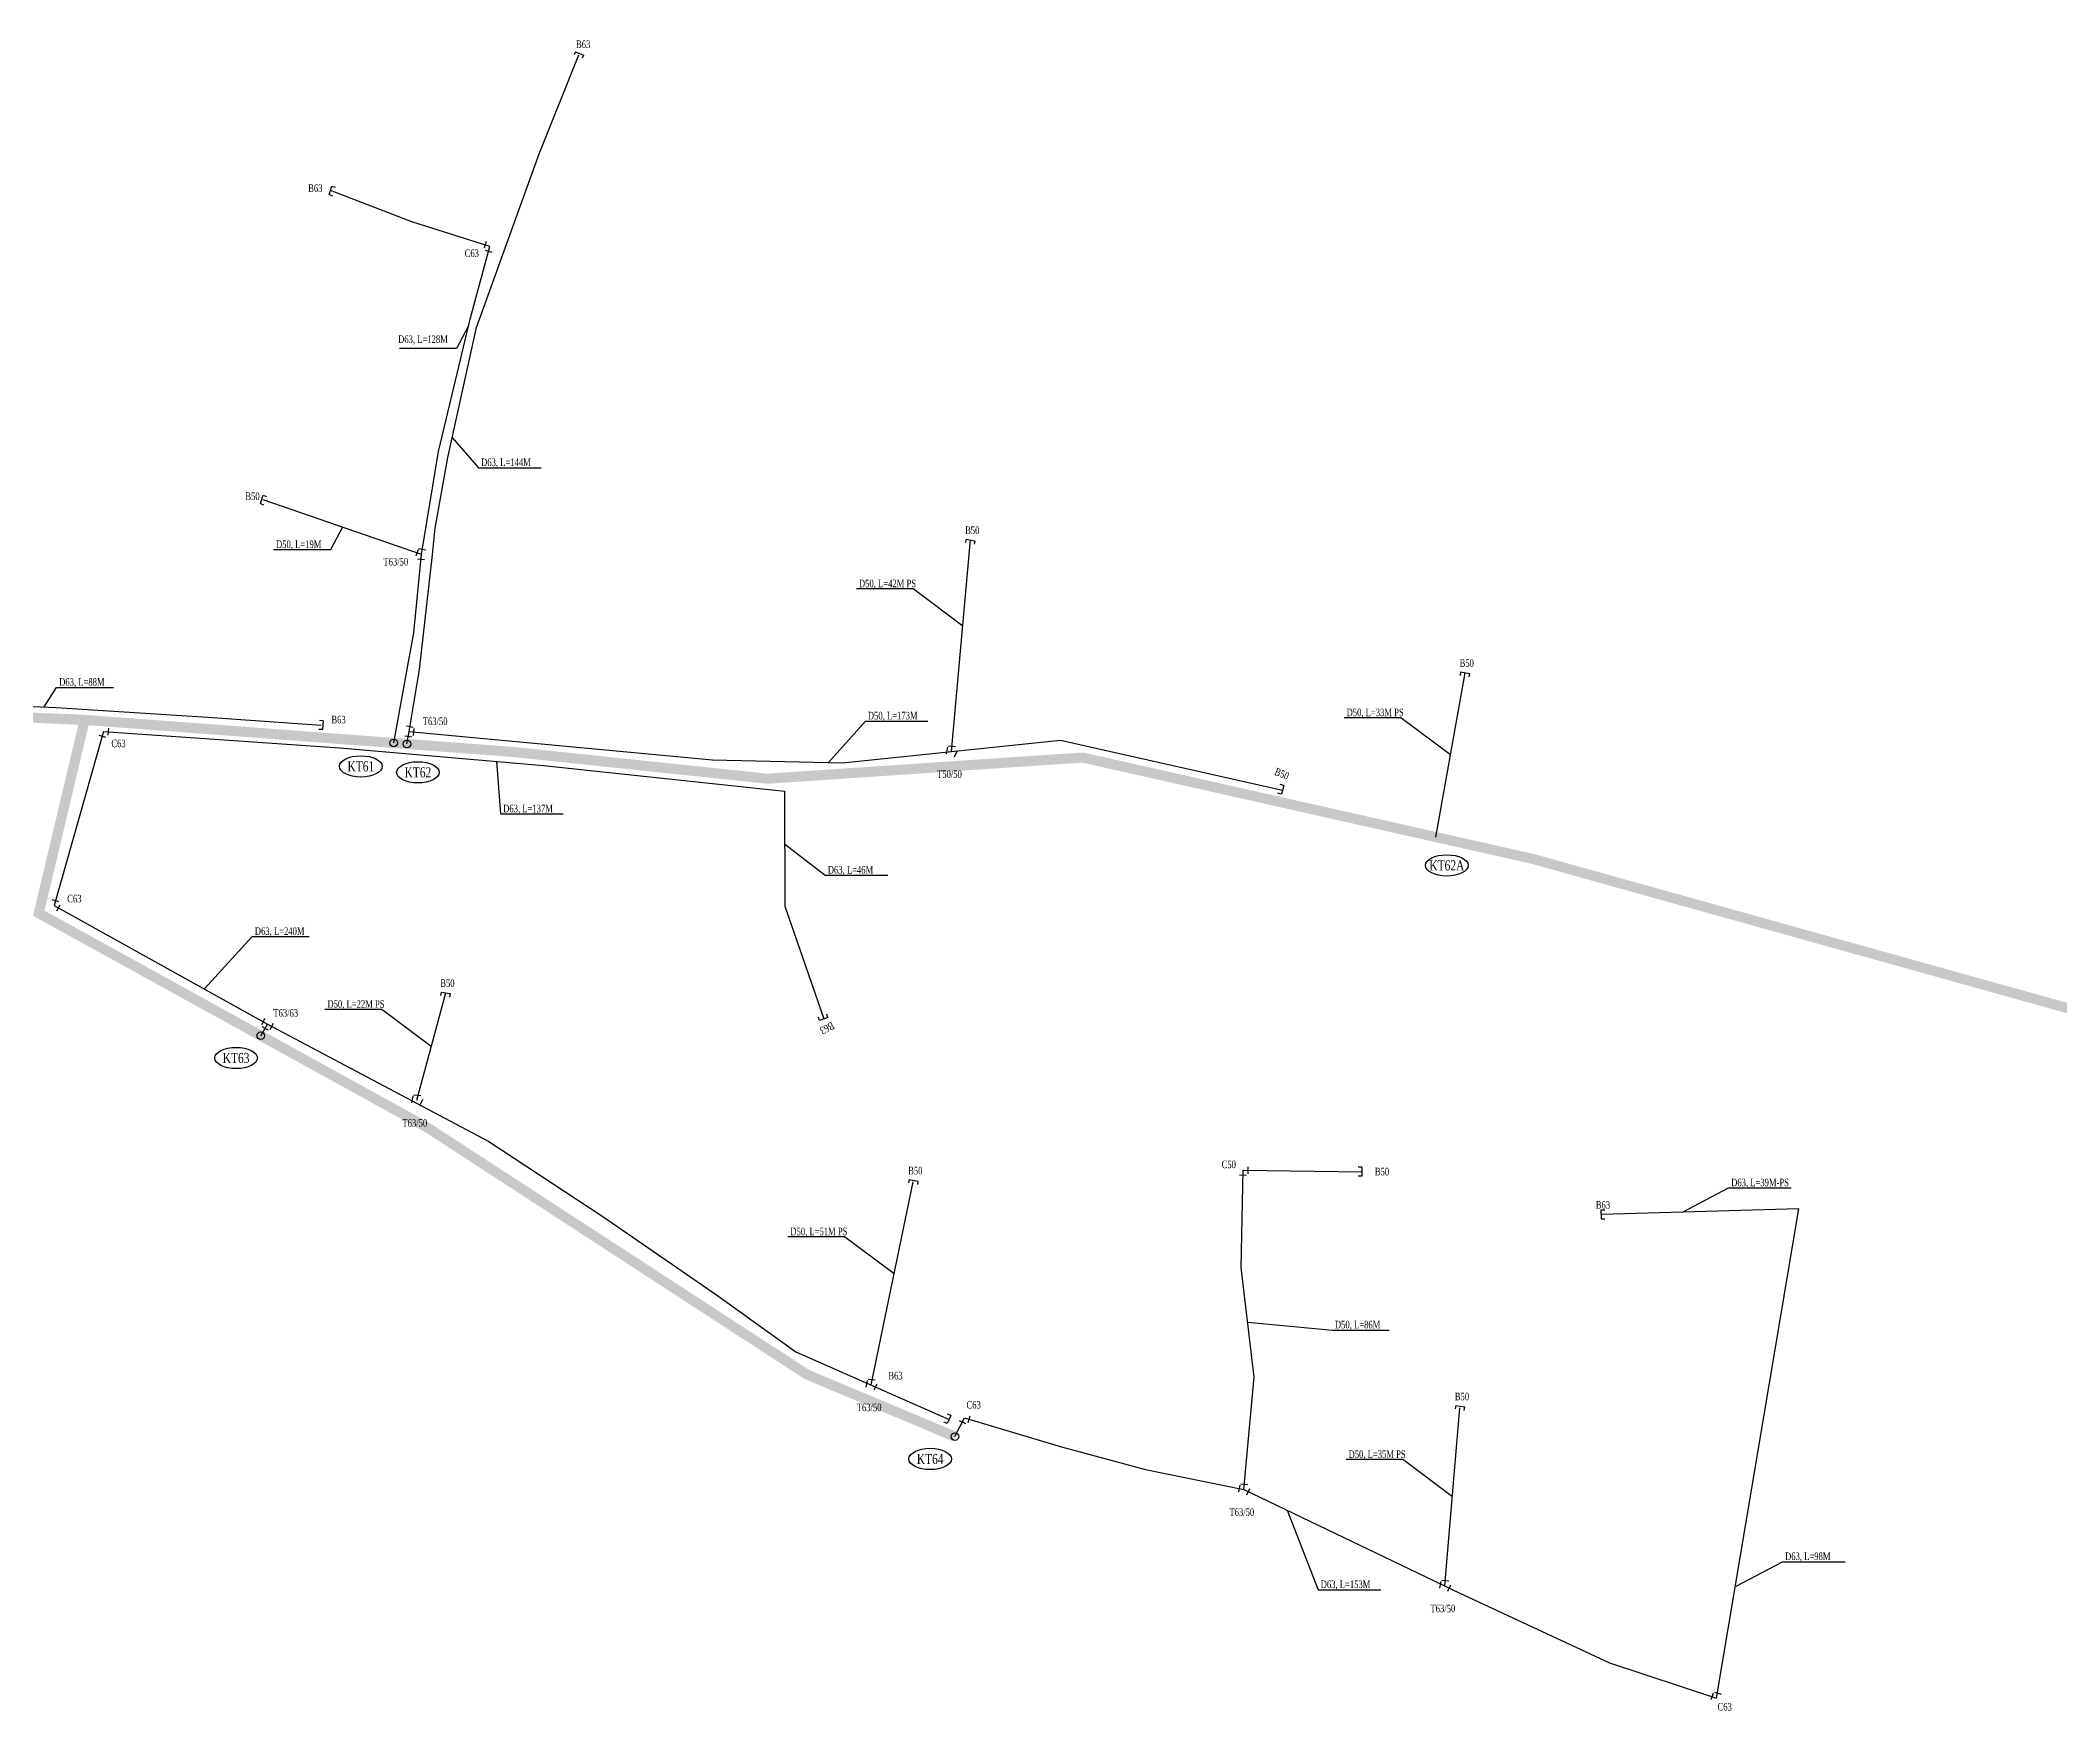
# Model space of a CAD drawing. Extents: x 549410 to 552487, y 2341005 to 2344743.
# Drawn here: x 551092.5 to 551491.8, y 2343234 to 2343564.3 of the extents above; entities that cross this region are included whole.
import ezdxf
from ezdxf.enums import TextEntityAlignment as Align

# ---------------------------------------------------------------- set-up
doc = ezdxf.new("R2010")
doc.units = 0
doc.header["$MEASUREMENT"] = 0
doc.linetypes.add('DASHED', pattern=[0.75, 0.5, -0.25])
for name, color, linetype in [('160', 5, 'DASHED'), ('50', 2, 'Continuous'), ('63', 1, 'Continuous'), ('ten dai khoi thuy', 210, 'Continuous'), ('Text D-L', 7, 'Continuous'), ('Text phu kien', 2, 'Continuous')]:
    doc.layers.add(name, color=color, linetype=linetype)
doc.styles.add('Text', font='vntimeh.shx', dxfattribs={"width": 0.75, "bigfont": 'vn.shx'})
doc.styles.add('TextNode', font='vntimeh1.shx', dxfattribs={"width": 0.7, "bigfont": 'vn.shx'})

# ---------------------------------------------------------------- blocks, each defined once
blk = doc.blocks.new('pt')
at = {"color": 3, "linetype": 'Continuous'}
blk.add_line((0.96, -0.69), (0.96, 0.69), dxfattribs=at)
blk = doc.blocks.new('bit')
at = {"color": 3, "linetype": 'Continuous'}
for points in [[(-0.3, -0.88), (-0.3, 0.88)], [(-0.3, 0.88), (0.39, 0.88)], [(-0.3, -0.88), (0.39, -0.88)]]:
    blk.add_lwpolyline(points, dxfattribs=at)
blk = doc.blocks.new('Daudai')
at = {"layer": 'ten dai khoi thuy', "color": 3}
blk.add_circle((0, 0), 0.75, dxfattribs=at)

msp = doc.modelspace()

# ---------------------------------------------------------------- linework, layer by layer
at = {"layer": '160', "ltscale": 10, "const_width": 2}
for points in [[(550750.53, 2343554.26), (550813.18, 2343522.47), (550870.21, 2343499.62), (550924.94, 2343479.54), (550978.82, 2343449.85), (550993.6, 2343442.83), (551015.71, 2343436.81), (551040.48, 2343433.27), (551063.59, 2343431.5), (551101.23, 2343429.92), (551185.6, 2343423.61), (551236.26, 2343418.28), (551298.61, 2343422.47), (551387.64, 2343402.42), (551517.97, 2343366.04), (551550.82, 2343353.91), (551572.38, 2343332.04)], [(551101.23, 2343429.92), (551092.15, 2343391.68), (551169.11, 2343349.22), (551244.06, 2343300.45), (551273.35, 2343288.15)]]:
    msp.add_lwpolyline(points, dxfattribs=at)
at = {"layer": '50'}
for points in [[(551167.85, 2343462.66), (551136.54, 2343473.42)], [(551165.38, 2343427.61), (551225.4, 2343422.04), (551251.13, 2343421.41), (551294.22, 2343425.92)], [(551294.22, 2343425.92), (551338.11, 2343416)], [(551330.5, 2343277.7), (551332.51, 2343299.93), (551329.98, 2343321.59), (551330.37, 2343340.86)], [(551330.37, 2343340.86), (551353.8, 2343340.55)]]:
    msp.add_lwpolyline(points, dxfattribs=at)
at = {"layer": '50', "color": 1}
for points in [[(551272.67, 2343423.67), (551276.43, 2343465.5)], [(551368.46, 2343406.74), (551374.24, 2343439.23)], [(551166.93, 2343354.68), (551172.63, 2343375.93)], [(551256.79, 2343298.42), (551265.12, 2343338.57)], [(551370.26, 2343258.65), (551373.23, 2343293.88)]]:
    msp.add_lwpolyline(points, dxfattribs=at)
at = {"layer": '63', "color": 6}
for points in [[(551165.38, 2343427.61), (551167.44, 2343439.87), (551170.02, 2343462.59), (551170.54, 2343467.82), (551173.05, 2343481.79), (551178.73, 2343507.51), (551191.11, 2343541.86), (551198.98, 2343561.46)], [(551181.36, 2343523.56), (551165.9, 2343528.41), (551149.87, 2343534.64), (551149.87, 2343534.64)], [(551167.85, 2343462.66), (551171.22, 2343483.02), (551177.51, 2343509.42), (551181.36, 2343523.56)], [(550940.63, 2343474), (550953.82, 2343466.47), (550966.91, 2343459.01), (550978.74, 2343452.42), (550995.52, 2343445.09), (551011.48, 2343439.86), (551018.36, 2343438.41), (551040.78, 2343435.6), (551060.2, 2343433.89), (551095.6, 2343432.39), (551125.59, 2343430.43), (551148.01, 2343428.89)], [(551162.34, 2343425.35), (551164.67, 2343438.1), (551166.36, 2343447.16), (551167.85, 2343462.66)], [(551104.97, 2343427.63), (551095.2, 2343393.22), (551137.37, 2343369.76), (551181.18, 2343346.52), (551203.71, 2343331.66), (551226.22, 2343316.18), (551241.88, 2343304.94), (551272.2, 2343291.53)], [(551104.97, 2343427.63), (551151.66, 2343424.4), (551191.96, 2343420.87), (551239.65, 2343415.81)], [(551164.96, 2343425.15), (551165.38, 2343427.61)], [(551239.65, 2343415.81), (551239.65, 2343415.81), (551239.7, 2343393.07), (551247.41, 2343370.78)], [(551136.06, 2343367.45), (551137.37, 2343369.76)], [(551423.99, 2343236.44), (551440.24, 2343333.2)], [(551273.35, 2343288.15), (551275.24, 2343291.89)], [(551275.24, 2343291.89), (551294.43, 2343286.14), (551311.04, 2343281.65), (551330.5, 2343277.7)], [(551330.5, 2343277.7), (551373.09, 2343257.29), (551402.8, 2343243.4), (551423.99, 2343236.44)]]:
    msp.add_lwpolyline(points, dxfattribs=at)
at = {"layer": '63'}
msp.add_lwpolyline([(551440.24, 2343333.2), (551401.25, 2343332.06)], dxfattribs=at)
at = {"layer": 'ten dai khoi thuy', "color": 3, "linetype": 'ByBlock'}
for centre in [(551155.85, 2343420.71), (551167.14, 2343419.54), (551370.64, 2343401.13), (551131.17, 2343363.05), (551268.45, 2343283.74)]:
    msp.add_ellipse(centre, major_axis=(-4.22, 0), ratio=0.497929, dxfattribs=at)
at = {"layer": 'Text D-L', "color": 9}
for points in [[(551177.14, 2343507.87), (551174.76, 2343503.4), (551163.51, 2343503.4)], [(551173.92, 2343485.77), (551179.13, 2343479.79), (551191.51, 2343479.79)], [(551152.2, 2343468.04), (551149.82, 2343463.57), (551138.57, 2343463.57)], [(551274.9, 2343448.48), (551265.11, 2343455.82), (551253.86, 2343455.82)], [(551093.19, 2343432.49), (551095.68, 2343436.34), (551106.93, 2343436.34)], [(551248.31, 2343421.48), (551255.63, 2343429.68), (551268, 2343429.68)], [(551371.35, 2343422.99), (551361.56, 2343430.32), (551350.31, 2343430.32)], [(551182.7, 2343421.68), (551183.5, 2343411.31), (551195.87, 2343411.31)], [(551239.67, 2343405.39), (551247.7, 2343399.18), (551260.07, 2343399.18)], [(551124.92, 2343376.69), (551134.38, 2343387.06), (551145.63, 2343387.06)], [(551169.78, 2343365.3), (551159.99, 2343372.64), (551148.74, 2343372.64)], [(551417.22, 2343332.52), (551426.37, 2343337.34), (551438.74, 2343337.34)], [(551261.33, 2343320.33), (551251.54, 2343327.66), (551240.29, 2343327.66)], [(551331.25, 2343310.76), (551348, 2343309.24), (551359.25, 2343309.24)], [(551371.74, 2343276.27), (551361.95, 2343283.6), (551350.7, 2343283.6)], [(551339.03, 2343273.62), (551345.19, 2343257.87), (551357.57, 2343257.87)], [(551427.89, 2343258.6), (551437.04, 2343263.41), (551449.42, 2343263.41)]]:
    msp.add_lwpolyline(points, dxfattribs=at)

# ---------------------------------------------------------------- block references
at = {"layer": '50'}
for name, p, rotation in [('bit', (551198.98, 2343561.46), 248.1110896751238), ('bit', (551150.16, 2343534.55), 342.5107392047614), ('pt', (551181.36, 2343523.56), 162.5986250795387), ('pt', (551181.36, 2343523.56), 254.754624052357), ('bit', (551136.54, 2343473.42), 341.0449725452856), ('pt', (551167.85, 2343462.66), 161.0451245985003), ('pt', (551167.85, 2343462.66), 80.61373018306828), ('bit', (551276.37, 2343465.21), 259.8183881202469), ('pt', (551167.85, 2343462.66), 264.4810861350092), ('bit', (551374.18, 2343438.94), 259.8183881202469), ('pt', (551104.97, 2343427.63), 254.1515424474447), ('pt', (551104.97, 2343427.63), 356.0368632604446), ('bit', (551148.01, 2343428.89), 176.0763211971714), ('pt', (551165.38, 2343427.61), 80.4444685994318), ('pt', (551165.38, 2343427.61), 354.6910770261957), ('pt', (551165.38, 2343427.61), 260.4443165437933), ('pt', (551272.67, 2343423.67), 168.5489095049669), ('pt', (551272.67, 2343423.67), 84.8274335467596), ('pt', (551272.67, 2343423.67), 334.3926544381156), ('bit', (551337.85, 2343416.18), 164.8968742199562), ('pt', (551095.2, 2343393.22), 74.15169447432727), ('pt', (551095.2, 2343393.22), 330.9211069694531), ('bit', (551172.57, 2343375.64), 259.8183881202469), ('bit', (551247.31, 2343371.06), 110.262288117246), ('pt', (551137.37, 2343369.76), 150.9212590087938), ('pt', (551137.37, 2343369.76), 240.3285161309759), ('pt', (551137.37, 2343369.76), 332.0560660613922), ('pt', (551166.93, 2343354.68), 168.5489095049669), ('pt', (551166.93, 2343354.68), 84.8274335467596), ('pt', (551166.93, 2343354.68), 334.3926544381156), ('bit', (551265.12, 2343338.57), 259.8183881202469), ('pt', (551330.37, 2343340.86), 268.8379099412037), ('pt', (551330.37, 2343340.86), 359.2503816764628), ('bit', (551353.51, 2343340.55), 179.250533719504), ('bit', (551401.5, 2343332.11), 0.3580515839907983), ('pt', (551256.79, 2343298.42), 168.5489095049669), ('pt', (551256.79, 2343298.42), 84.8274335467596), ('pt', (551256.79, 2343298.42), 334.3926544381156), ('bit', (551271.9, 2343291.65), 155.8673928367548), ('pt', (551275.24, 2343291.89), 243.188019078698), ('pt', (551275.24, 2343291.89), 343.3206038221133), ('bit', (551373.23, 2343293.88), 259.8183881202469), ('pt', (551330.5, 2343277.7), 168.5489095049669), ('pt', (551330.5, 2343277.7), 84.8274335467596), ('pt', (551330.5, 2343277.7), 334.3926544381156), ('pt', (551370.26, 2343258.65), 168.5489095049669), ('pt', (551370.26, 2343258.65), 84.8274335467596), ('pt', (551370.26, 2343258.65), 334.3926544381156), ('pt', (551423.99, 2343236.44), 161.8253369994818), ('pt', (551423.99, 2343236.44), 72.09867126165052)]:
    msp.add_blockref(name, p, dxfattribs=dict(at, rotation=rotation))
at = {"layer": 'ten dai khoi thuy'}
for p in [(551162.34, 2343425.35), (551164.96, 2343425.15), (551136.06, 2343367.45), (551273.35, 2343288.15)]:
    msp.add_blockref('Daudai', p, dxfattribs=at)

# ---------------------------------------------------------------- texts
at = {"layer": 'ten dai khoi thuy', "color": 2, "style": 'TextNode', "width": 0.75}
for s, p in [('kt61', (551155.85, 2343420.71)), ('kt62', (551167.14, 2343419.54)), ('kt62a', (551370.64, 2343401.13)), ('kt63', (551131.17, 2343363.05)), ('kt64', (551268.45, 2343283.74))]:
    msp.add_text(s, height=2, dxfattribs=at).set_placement(p, align=Align.MIDDLE)
at = {"layer": 'Text D-L', "color": 1, "style": 'Text', "width": 0.75}
for s, p in [('D63, L=128m', (551163.22, 2343504.02)), ('D63, L=144m', (551179.63, 2343479.67)), ('D50, L=19m', (551139.07, 2343463.45)), ('D50, L=42m ps', (551254.36, 2343455.7)), ('D63, L=88m', (551096.18, 2343436.22)), ('D50, L=173m', (551256.13, 2343429.56)), ('D50, L=33m ps', (551350.81, 2343430.2)), ('D63, L=137m', (551184, 2343411.19)), ('D63, L=46m', (551248.2, 2343399.06)), ('D63, L=240m', (551134.88, 2343386.94)), ('D50, L=22m ps', (551149.24, 2343372.52)), ('D63, L=39m-ps', (551426.87, 2343337.22)), ('D50, L=51m ps', (551240.79, 2343327.54)), ('D50, L=86m', (551348.5, 2343309.12)), ('D50, L=35m ps', (551351.2, 2343283.48)), ('D63, L=98m', (551437.54, 2343263.29)), ('D63, L=153m', (551345.69, 2343257.75))]:
    msp.add_text(s, height=1.5, dxfattribs=at).set_placement(p, align=Align.BOTTOM_LEFT)
at = {"layer": 'Text phu kien', "color": 4, "style": 'Text', "width": 0.75}
for s, p in [('B63', (551199.82, 2343563.55)), ('B63', (551146.85, 2343535.08)), ('C63', (551177.79, 2343522.22)), ('B50', (551134.42, 2343474.15)), ('B50', (551276.77, 2343467.42)), ('T63/50', (551162.76, 2343461.2)), ('B50', (551374.58, 2343441.15)), ('B63', (551151.44, 2343429.98)), ('T63/50', (551170.54, 2343429.65)), ('C63', (551107.92, 2343425.27)), ('T50/50', (551272.27, 2343419.19)), ('C63', (551099.19, 2343394.58)), ('B50', (551172.97, 2343377.85)), ('T63/63', (551140.99, 2343371.96)), ('T63/50', (551166.52, 2343350.2)), ('B50', (551265.51, 2343340.78)), ('C50', (551327.51, 2343342)), ('B50', (551357.82, 2343340.58)), ('B63', (551401.52, 2343333.99)), ('B63', (551261.59, 2343300.21)), ('C63', (551277.06, 2343294.45)), ('B50', (551373.63, 2343296.1)), ('T63/50', (551256.38, 2343293.94)), ('T63/50', (551330.09, 2343273.22)), ('T63/50', (551369.85, 2343254.17)), ('C63', (551425.6, 2343234.73))]:
    msp.add_text(s, height=1.5, dxfattribs=at).set_placement(p, align=Align.MIDDLE_CENTER)
for s, rotation, p in [('B50', 338.9238, (551338.02, 2343419.27)), ('B63', 208.1673, (551248.08, 2343368.95))]:
    msp.add_text(s, height=1.5, rotation=rotation, dxfattribs=at).set_placement(p, align=Align.MIDDLE_CENTER)

doc.saveas('drawing.dxf')
